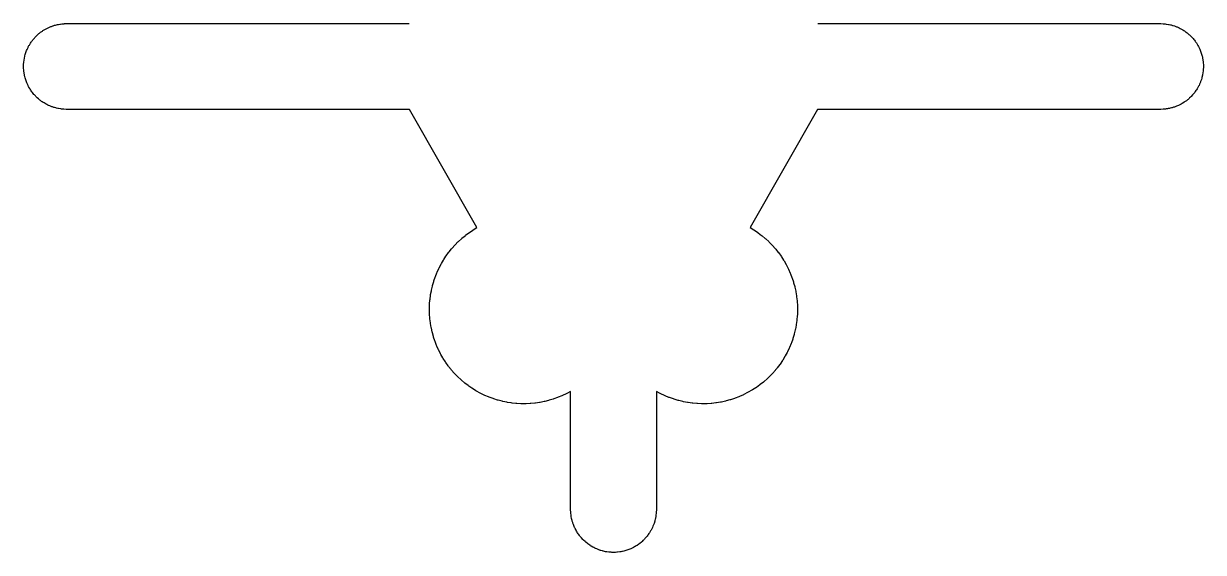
# Model space of a CAD drawing. Extents: x 0 to 200, y -100 to 0.
# Drawn here: x 125.64 to 166.91, y -67 to -48.5 of the extents above; entities that cross this region are included whole.
import ezdxf

# ---------------------------------------------------------------- set-up
doc = ezdxf.new("R2010")
doc.units = 0
doc.layers.add('BLACK', color=7, linetype='CONTINUOUS')

msp = doc.modelspace()

# ---------------------------------------------------------------- linework, layer by layer
at = {"layer": 'BLACK', "linetype": 'CONTINUOUS'}
for p, q in [((126.379911, -48.706873), (126.449725, -48.668448)), ((126.449725, -48.668448), (126.477012, -48.654502)), ((126.477012, -48.654502), (126.51858, -48.634842)), ((126.51858, -48.634842), (126.540993, -48.624907)), ((126.540993, -48.624907), (126.58631, -48.606136)), ((126.58631, -48.606136), (126.609184, -48.597312)), ((126.609184, -48.597312), (126.655367, -48.580788)), ((126.655367, -48.580788), (126.678647, -48.573097)), ((126.678647, -48.573097), (126.72265, -48.559749)), ((126.72265, -48.559749), (126.752234, -48.551757)), ((126.752234, -48.551757), (126.829767, -48.533344)), ((126.829767, -48.533344), (126.859785, -48.527182)), ((126.859785, -48.527182), (126.905091, -48.51932)), ((126.905091, -48.51932), (126.929342, -48.515723)), ((126.929342, -48.515723), (126.978024, -48.509719)), ((126.978024, -48.509719), (127.002423, -48.507316)), ((127.002423, -48.507316), (127.054598, -48.503467)), ((127.054598, -48.503467), (127.072558, -48.502467)), ((127.072558, -48.502467), (127.128732, -48.500353)), ((127.128732, -48.500353), (127.147517, -48.5)), ((127.147517, -48.5), (139.130614, -48.5)), ((153.417379, -48.5), (165.399064, -48.5)), ((165.399064, -48.5), (165.421656, -48.500511)), ((165.421656, -48.500511), (165.507779, -48.50441)), ((165.507779, -48.50441), (165.533775, -48.506268)), ((165.533775, -48.506268), (165.57833, -48.510622)), ((165.57833, -48.510622), (165.608493, -48.514501)), ((165.608493, -48.514501), (165.686588, -48.526969)), ((165.686588, -48.526969), (165.716458, -48.532676)), ((165.716458, -48.532676), (165.761, -48.542599)), ((165.761, -48.542599), (165.784612, -48.548467)), ((165.784612, -48.548467), (165.831553, -48.561353)), ((165.831553, -48.561353), (165.854852, -48.568364)), ((165.854852, -48.568364), (165.901109, -48.583521)), ((165.901109, -48.583521), (165.924039, -48.591658)), ((165.924039, -48.591658), (165.969503, -48.609049)), ((165.969503, -48.609049), (165.992009, -48.618293)), ((165.992009, -48.618293), (166.036573, -48.637878)), ((166.036573, -48.637878), (166.058602, -48.648206)), ((166.058602, -48.648206), (166.10216, -48.669938)), ((166.10216, -48.669938), (166.12366, -48.681327)), ((166.12366, -48.681327), (166.166107, -48.705154)), ((125.918866, -49.127014), (125.946259, -49.09008)), ((125.946259, -49.09008), (125.96526, -49.066038)), ((125.96526, -49.066038), (126.016566, -49.005062)), ((126.016566, -49.005062), (126.037006, -48.98223)), ((126.037006, -48.98223), (126.068713, -48.948927)), ((126.068713, -48.948927), (126.086049, -48.931591)), ((126.086049, -48.931591), (126.121574, -48.897769)), ((126.121574, -48.897769), (126.13974, -48.881305)), ((126.13974, -48.881305), (126.176881, -48.849266)), ((126.176881, -48.849266), (126.195833, -48.833713)), ((126.195833, -48.833713), (126.234502, -48.803535)), ((126.234502, -48.803535), (126.254194, -48.788931)), ((126.254194, -48.788931), (126.294297, -48.760687)), ((126.294297, -48.760687), (126.314681, -48.747066)), ((126.314681, -48.747066), (126.353531, -48.722466)), ((126.353531, -48.722466), (126.379911, -48.706873)), ((166.166107, -48.705154), (166.187027, -48.717576)), ((166.187027, -48.717576), (166.228264, -48.743442)), ((166.228264, -48.743442), (166.248554, -48.756868)), ((166.248554, -48.756868), (166.288483, -48.784711)), ((166.288483, -48.784711), (166.308095, -48.79911)), ((166.308095, -48.79911), (166.346621, -48.828864)), ((166.346621, -48.828864), (166.365508, -48.8442)), ((166.365508, -48.8442), (166.402539, -48.875795)), ((166.402539, -48.875795), (166.420658, -48.892033)), ((166.420658, -48.892033), (166.45389, -48.923308)), ((166.45389, -48.923308), (166.475391, -48.944814)), ((166.475391, -48.944814), (166.529577, -49.002418)), ((166.529577, -49.002418), (166.54973, -49.025193)), ((166.54973, -49.025193), (166.578916, -49.060273)), ((166.578916, -49.060273), (166.594017, -49.07935)), ((166.594017, -49.07935), (166.623291, -49.118241)), ((125.707655, -49.550367), (125.733579, -49.475012)), ((125.733579, -49.475012), (125.744432, -49.446354)), ((125.744432, -49.446354), (125.762029, -49.403871)), ((125.762029, -49.403871), (125.771964, -49.381458)), ((125.771964, -49.381458), (125.792936, -49.337117)), ((125.792936, -49.337117), (125.803959, -49.315218)), ((125.803959, -49.315218), (125.827081, -49.271959)), ((125.827081, -49.271959), (125.839165, -49.250628)), ((125.839165, -49.250628), (125.864382, -49.208556)), ((125.864382, -49.208556), (125.877498, -49.187843)), ((125.877498, -49.187843), (125.90475, -49.147059)), ((125.90475, -49.147059), (125.918866, -49.127014)), ((166.623291, -49.118241), (166.637445, -49.138031)), ((166.637445, -49.138031), (166.66479, -49.178302)), ((166.66479, -49.178302), (166.677964, -49.198757)), ((166.677964, -49.198757), (166.703315, -49.240312)), ((166.703315, -49.240312), (166.715477, -49.261384)), ((166.715477, -49.261384), (166.738776, -49.304124)), ((166.738776, -49.304124), (166.749897, -49.325764)), ((166.749897, -49.325764), (166.769761, -49.366847)), ((166.769761, -49.366847), (166.78216, -49.394616)), ((166.78216, -49.394616), (166.811032, -49.46496)), ((166.811032, -49.46496), (166.823646, -49.499202)), ((166.823646, -49.499202), (166.847306, -49.571466)), ((125.638582, -49.972783), (125.639604, -49.937585)), ((125.639604, -49.937585), (125.640747, -49.915335)), ((125.640747, -49.915335), (125.644438, -49.865301)), ((125.644438, -49.865301), (125.646841, -49.840902)), ((125.646841, -49.840902), (125.652845, -49.79222)), ((125.652845, -49.79222), (125.656442, -49.767969)), ((125.656442, -49.767969), (125.664828, -49.719641)), ((125.664828, -49.719641), (125.669611, -49.695595)), ((125.669611, -49.695595), (125.680358, -49.647736)), ((125.680358, -49.647736), (125.686315, -49.623954)), ((125.686315, -49.623954), (125.69858, -49.579637)), ((125.69858, -49.579637), (125.707655, -49.550367)), ((166.847306, -49.571466), (166.855884, -49.600642)), ((166.855884, -49.600642), (166.867418, -49.644794)), ((166.867418, -49.644794), (166.872992, -49.668477)), ((166.872992, -49.668477), (166.882988, -49.716118)), ((166.882988, -49.716118), (166.887402, -49.740044)), ((166.887402, -49.740044), (166.895065, -49.788115)), ((166.895065, -49.788115), (166.898309, -49.812228)), ((166.898309, -49.812228), (166.903623, -49.860614)), ((166.903623, -49.860614), (166.905689, -49.884857)), ((166.905689, -49.884857), (166.908764, -49.935493)), ((166.908764, -49.935493), (166.909582, -49.955706)), ((125.638405, -49.993011), (125.638582, -49.972783)), ((125.638968, -50.042123), (125.638405, -49.993011)), ((125.639854, -50.066671), (125.638968, -50.042123)), ((125.642798, -50.115142), (125.639854, -50.066671)), ((125.644864, -50.139385), (125.642798, -50.115142)), ((125.650178, -50.187771), (125.644864, -50.139385)), ((125.653422, -50.211884), (125.650178, -50.187771)), ((125.661085, -50.259955), (125.653422, -50.211884)), ((125.665499, -50.283881), (125.661085, -50.259955)), ((125.675495, -50.331522), (125.665499, -50.283881)), ((125.681069, -50.355205), (125.675495, -50.331522)), ((166.878021, -50.307354), (166.859608, -50.384887)), ((166.884183, -50.277336), (166.878021, -50.307354)), ((166.892045, -50.23203), (166.884183, -50.277336)), ((166.895642, -50.207779), (166.892045, -50.23203)), ((166.901646, -50.159097), (166.895642, -50.207779)), ((166.904049, -50.134698), (166.901646, -50.159097)), ((166.907682, -50.085453), (166.904049, -50.134698)), ((166.908868, -50.061623), (166.907682, -50.085453)), ((166.910172, -50.011219), (166.908868, -50.061623)), ((166.909582, -49.955706), (166.910238, -49.988235)), ((166.910238, -49.988235), (166.910172, -50.011219)), ((125.692603, -50.399357), (125.681069, -50.355205)), ((125.701181, -50.428533), (125.692603, -50.399357)), ((125.725789, -50.503691), (125.701181, -50.428533)), ((125.736127, -50.532291), (125.725789, -50.503691)), ((125.752939, -50.574715), (125.736127, -50.532291)), ((125.76245, -50.597109), (125.752939, -50.574715)), ((125.782566, -50.641436), (125.76245, -50.597109)), ((125.793157, -50.66334), (125.782566, -50.641436)), ((125.815408, -50.706635), (125.793157, -50.66334)), ((125.827053, -50.727997), (125.815408, -50.706635)), ((125.851385, -50.770157), (125.827053, -50.727997)), ((166.704492, -50.75721), (166.6889, -50.78359)), ((166.742917, -50.687396), (166.704492, -50.75721)), ((166.756863, -50.660109), (166.742917, -50.687396)), ((166.776523, -50.618541), (166.756863, -50.660109)), ((166.786458, -50.596128), (166.776523, -50.618541)), ((166.805229, -50.550811), (166.786458, -50.596128)), ((166.814053, -50.527937), (166.805229, -50.550811)), ((166.830577, -50.481754), (166.814053, -50.527937)), ((166.838268, -50.458474), (166.830577, -50.481754)), ((166.851616, -50.414471), (166.838268, -50.458474)), ((166.859608, -50.384887), (166.851616, -50.414471)), ((125.864057, -50.790927), (125.851385, -50.770157)), ((125.890413, -50.831852), (125.864057, -50.790927)), ((125.904081, -50.85198), (125.890413, -50.831852)), ((125.930628, -50.889098), (125.904081, -50.85198)), ((125.949065, -50.913283), (125.930628, -50.889098)), ((125.9989, -50.974689), (125.949065, -50.913283)), ((126.018774, -50.997707), (125.9989, -50.974689)), ((126.049634, -51.031325), (126.018774, -50.997707)), ((126.066519, -51.048842), (126.049634, -51.031325)), ((126.101144, -51.083056), (126.066519, -51.048842)), ((126.118862, -51.099731), (126.101144, -51.083056)), ((126.155112, -51.132218), (126.118862, -51.099731)), ((126.173621, -51.14801), (126.155112, -51.132218)), ((126.211411, -51.178694), (126.173621, -51.14801)), ((166.352654, -51.166286), (166.313985, -51.196464)), ((166.371606, -51.150733), (166.352654, -51.166286)), ((166.408747, -51.118694), (166.371606, -51.150733)), ((166.426913, -51.10223), (166.408747, -51.118694)), ((166.460216, -51.070523), (166.426913, -51.10223)), ((166.481752, -51.048721), (166.460216, -51.070523)), ((166.5339, -50.992585), (166.481752, -51.048721)), ((166.557917, -50.964742), (166.5339, -50.992585)), ((166.605795, -50.904921), (166.557917, -50.964742)), ((166.6242, -50.88042), (166.605795, -50.904921)), ((166.650678, -50.842824), (166.6242, -50.88042)), ((166.664299, -50.82244), (166.650678, -50.842824)), ((166.6889, -50.78359), (166.664299, -50.82244)), ((126.230666, -51.193565), (126.211411, -51.178694)), ((126.269905, -51.222373), (126.230666, -51.193565)), ((126.289862, -51.236289), (126.269905, -51.222373)), ((126.327918, -51.261472), (126.289862, -51.236289)), ((126.353779, -51.277474), (126.327918, -51.261472)), ((126.422265, -51.317021), (126.353779, -51.277474)), ((126.449051, -51.33142), (126.422265, -51.317021)), ((126.489885, -51.351793), (126.449051, -51.33142)), ((126.511914, -51.362121), (126.489885, -51.351793)), ((126.556478, -51.381706), (126.511914, -51.362121)), ((126.578984, -51.39095), (126.556478, -51.381706)), ((126.624448, -51.408341), (126.578984, -51.39095)), ((126.647378, -51.416478), (126.624448, -51.408341)), ((126.693635, -51.431635), (126.647378, -51.416478)), ((126.716934, -51.438646), (126.693635, -51.431635)), ((126.763875, -51.451532), (126.716934, -51.438646)), ((126.787487, -51.4574), (126.763875, -51.451532)), ((126.832029, -51.467323), (126.787487, -51.4574)), ((126.861899, -51.47303), (126.832029, -51.467323)), ((126.939994, -51.485498), (126.861899, -51.47303)), ((126.970157, -51.489377), (126.939994, -51.485498)), ((127.014712, -51.493731), (126.970157, -51.489377)), ((127.040708, -51.495589), (127.014712, -51.493731)), ((127.126831, -51.499488), (127.040708, -51.495589)), ((127.149423, -51.5), (127.126831, -51.499488)), ((139.131108, -51.5), (127.149423, -51.5)), ((139.136732, -51.50014), (139.131133, -51.5)), ((139.140461, -51.505414), (139.137562, -51.500622)), ((141.49652, -55.62938), (139.140474, -51.505436)), ((153.408507, -51.505435), (151.051963, -55.629389)), ((153.411419, -51.500622), (153.408519, -51.505413)), ((153.417848, -51.5), (153.412249, -51.50014)), ((165.399011, -51.5), (153.417873, -51.5)), ((165.421709, -51.499484), (165.399011, -51.5)), ((165.508483, -51.495536), (165.421709, -51.499484)), ((165.534745, -51.493647), (165.508483, -51.495536)), ((165.582656, -51.488928), (165.534745, -51.493647)), ((165.606988, -51.485927), (165.582656, -51.488928)), ((165.655508, -51.47873), (165.606988, -51.485927)), ((165.679664, -51.474538), (165.655508, -51.47873)), ((165.727772, -51.464969), (165.679664, -51.474538)), ((165.751693, -51.459597), (165.727772, -51.464969)), ((165.799273, -51.447679), (165.751693, -51.459597)), ((165.822902, -51.44114), (165.799273, -51.447679)), ((165.866905, -51.427792), (165.822902, -51.44114)), ((165.895943, -51.418001), (165.866905, -51.427792)), ((165.970639, -51.390236), (165.895943, -51.418001)), ((165.999022, -51.378683), (165.970639, -51.390236)), ((166.04106, -51.360048), (165.999022, -51.378683)), ((166.063223, -51.349566), (166.04106, -51.360048)), ((166.107036, -51.327513), (166.063223, -51.349566)), ((166.128658, -51.315955), (166.107036, -51.327513)), ((166.171336, -51.291779), (166.128658, -51.315955)), ((166.192365, -51.279174), (166.171336, -51.291779)), ((166.233806, -51.252933), (166.192365, -51.279174)), ((166.25419, -51.239312), (166.233806, -51.252933)), ((166.294293, -51.211068), (166.25419, -51.239312)), ((166.313985, -51.196464), (166.294293, -51.211068)), ((141.348504, -55.726937), (141.369485, -55.713518)), ((141.369485, -55.713518), (141.494279, -55.638019)), ((141.4943, -55.638006), (141.498626, -55.635239)), ((141.498968, -55.633922), (141.496533, -55.629402)), ((151.051951, -55.629411), (151.049516, -55.63393)), ((151.049857, -55.635247), (151.054181, -55.638015)), ((151.054202, -55.638028), (151.181063, -55.714846)), ((151.181063, -55.714846), (151.202371, -55.728499)), ((140.834485, -56.136284), (140.852391, -56.118973)), ((140.852391, -56.118973), (140.95517, -56.024456)), ((140.95517, -56.024456), (140.973917, -56.008059)), ((140.973917, -56.008059), (141.081279, -55.918783)), ((141.081279, -55.918783), (141.10082, -55.903341)), ((141.10082, -55.903341), (141.212499, -55.819528)), ((141.212499, -55.819528), (141.232786, -55.805079)), ((141.232786, -55.805079), (141.348504, -55.726937)), ((151.202371, -55.728499), (151.319857, -55.808042)), ((151.319857, -55.808042), (151.340447, -55.822757)), ((151.340447, -55.822757), (151.453753, -55.908148)), ((151.453753, -55.908148), (151.473571, -55.923887)), ((151.473571, -55.923887), (151.582407, -56.014908)), ((151.582407, -56.014908), (151.601403, -56.03163)), ((151.601403, -56.03163), (151.705489, -56.128046)), ((151.705489, -56.128046), (151.723613, -56.145709)), ((140.42589, -56.61885), (140.507903, -56.505842)), ((140.507903, -56.505842), (140.523029, -56.486056)), ((140.523029, -56.486056), (140.610573, -56.377276)), ((140.610573, -56.377276), (140.626667, -56.358268)), ((140.626667, -56.358268), (140.719524, -56.253988)), ((140.719524, -56.253988), (140.736545, -56.235806)), ((140.736545, -56.235806), (140.834485, -56.136284)), ((151.723613, -56.145709), (151.822682, -56.247273)), ((151.822682, -56.247273), (151.839888, -56.265831)), ((151.839888, -56.265831), (151.933686, -56.372283)), ((151.933686, -56.372283), (151.94993, -56.391689)), ((151.94993, -56.391689), (152.038216, -56.502755)), ((152.038216, -56.502755), (152.053457, -56.522959)), ((152.053457, -56.522959), (152.136003, -56.638354)), ((140.175796, -57.043917), (140.240049, -56.919948)), ((140.240049, -56.919948), (140.252058, -56.898128)), ((140.252058, -56.898128), (140.32241, -56.777516)), ((140.32241, -56.777516), (140.335492, -56.756321)), ((140.335492, -56.756321), (140.411769, -56.639366)), ((140.411769, -56.639366), (140.42589, -56.61885)), ((152.136003, -56.638354), (152.150201, -56.659303)), ((152.150201, -56.659303), (152.226797, -56.778731)), ((152.226797, -56.778731), (152.239916, -56.800373)), ((152.239916, -56.800373), (152.310365, -56.923527)), ((152.310365, -56.923527), (152.32237, -56.945806)), ((152.32237, -56.945806), (152.386491, -57.07237)), ((140.036908, -57.36935), (140.04553, -57.345984)), ((140.04553, -57.345984), (140.09712, -57.216234)), ((140.09712, -57.216234), (140.106896, -57.193326)), ((140.106896, -57.193326), (140.16489, -57.066308)), ((140.16489, -57.066308), (140.175796, -57.043917)), ((152.386491, -57.07237), (152.397353, -57.095228)), ((152.397353, -57.095228), (152.454981, -57.224877)), ((152.454981, -57.224877), (152.464671, -57.248256)), ((152.464671, -57.248256), (152.515659, -57.380658)), ((139.908059, -57.81962), (139.939735, -57.683629)), ((139.939735, -57.683629), (139.945988, -57.659521)), ((139.945988, -57.659521), (139.984402, -57.525278)), ((139.984402, -57.525278), (139.991849, -57.501512)), ((139.991849, -57.501512), (140.036908, -57.36935)), ((152.515659, -57.380658), (152.524153, -57.404497)), ((152.524153, -57.404497), (152.568369, -57.539312)), ((152.568369, -57.539312), (152.575644, -57.563551)), ((152.575644, -57.563551), (152.612975, -57.700432)), ((152.612975, -57.700432), (152.619013, -57.725008)), ((152.619013, -57.725008), (152.649364, -57.863604)), ((139.842717, -58.308455), (139.85377, -58.169262)), ((139.85377, -58.169262), (139.85636, -58.144491)), ((139.85636, -58.144491), (139.874337, -58.006022)), ((139.874337, -58.006022), (139.878158, -57.981411)), ((139.878158, -57.981411), (139.903016, -57.84401)), ((139.903016, -57.84401), (139.908059, -57.81962)), ((152.649364, -57.863604), (152.654149, -57.888455)), ((152.654149, -57.888455), (152.677441, -58.02841)), ((152.677441, -58.02841), (152.680962, -58.053472)), ((152.680962, -58.053472), (152.697135, -58.194427)), ((139.837153, -58.497801), (139.837264, -58.472895)), ((139.840015, -58.637403), (139.837153, -58.497801)), ((139.837264, -58.472895), (139.841365, -58.333325)), ((139.841365, -58.333325), (139.842717, -58.308455)), ((152.697135, -58.194427), (152.699382, -58.219635)), ((152.699382, -58.219635), (152.708395, -58.361228)), ((152.710877, -58.553691), (152.705519, -58.69547)), ((152.708395, -58.361228), (152.709362, -58.386517)), ((152.709362, -58.386517), (152.711192, -58.528386)), ((152.711192, -58.528386), (152.710877, -58.553691)), ((139.841146, -58.662283), (139.840015, -58.637403)), ((139.850962, -58.801569), (139.841146, -58.662283)), ((139.853332, -58.826362), (139.850962, -58.801569)), ((139.870079, -58.964985), (139.853332, -58.826362)), ((139.873682, -58.989629), (139.870079, -58.964985)), ((139.897318, -59.127245), (139.873682, -58.989629)), ((152.688518, -58.887196), (152.668844, -59.027706)), ((152.691391, -58.862053), (152.688518, -58.887196)), ((152.703923, -58.720727), (152.691391, -58.862053)), ((152.705519, -58.69547), (152.703923, -58.720727)), ((139.902145, -59.151679), (139.897318, -59.127245)), ((139.932611, -59.287946), (139.902145, -59.151679)), ((139.93865, -59.312109), (139.932611, -59.287946)), ((139.975871, -59.446688), (139.93865, -59.312109)), ((152.592097, -59.378946), (152.551373, -59.514856)), ((152.598745, -59.354527), (152.592097, -59.378946)), ((152.632533, -59.216729), (152.598745, -59.354527)), ((152.637935, -59.192005), (152.632533, -59.216729)), ((152.664701, -59.052672), (152.637935, -59.192005)), ((152.668844, -59.027706), (152.664701, -59.052672)), ((139.983106, -59.470519), (139.975871, -59.446688)), ((140.026989, -59.603076), (139.983106, -59.470519)), ((140.035404, -59.626517), (140.026989, -59.603076)), ((140.08584, -59.756721), (140.035404, -59.626517)), ((140.095412, -59.779714), (140.08584, -59.756721)), ((140.152276, -59.907242), (140.095412, -59.779714)), ((152.432593, -59.827293), (152.422324, -59.850423)), ((152.486858, -59.6962), (152.432593, -59.827293)), ((152.495942, -59.672579), (152.486858, -59.6962)), ((152.543497, -59.538906), (152.495942, -59.672579)), ((152.551373, -59.514856), (152.543497, -59.538906)), ((140.162983, -59.929729), (140.152276, -59.907242)), ((140.226132, -60.054264), (140.162983, -59.929729)), ((140.237946, -60.07619), (140.226132, -60.054264)), ((140.307225, -60.197422), (140.237946, -60.07619)), ((140.320118, -60.218732), (140.307225, -60.197422)), ((140.395353, -60.33636), (140.320118, -60.218732)), ((152.270257, -60.148083), (152.196767, -60.269447)), ((152.282813, -60.12611), (152.270257, -60.148083)), ((152.350062, -60.00118), (152.282813, -60.12611)), ((152.361489, -59.978599), (152.350062, -60.00118)), ((152.422324, -59.850423), (152.361489, -59.978599)), ((140.409292, -60.357001), (140.395353, -60.33636)), ((140.490298, -60.470732), (140.409292, -60.357001)), ((140.505248, -60.490652), (140.490298, -60.470732)), ((140.591822, -60.600205), (140.505248, -60.490652)), ((140.607747, -60.619355), (140.591822, -60.600205)), ((140.699674, -60.724456), (140.607747, -60.619355)), ((151.987727, -60.561956), (151.896706, -60.670792)), ((152.003465, -60.542138), (151.987727, -60.561956)), ((152.088857, -60.428832), (152.003465, -60.542138)), ((152.103571, -60.408242), (152.088857, -60.428832)), ((152.183114, -60.290756), (152.103571, -60.408242)), ((152.196767, -60.269447), (152.183114, -60.290756)), ((140.716533, -60.742788), (140.699674, -60.724456)), ((140.813585, -60.843176), (140.716533, -60.742788)), ((140.831337, -60.860646), (140.813585, -60.843176)), ((140.933272, -60.956071), (140.831337, -60.860646)), ((140.951873, -60.972634), (140.933272, -60.956071)), ((141.058438, -61.06286), (140.951873, -60.972634)), ((141.077842, -61.078475), (141.058438, -61.06286)), ((141.188772, -61.163276), (141.077842, -61.078475)), ((151.519925, -61.038316), (151.408859, -61.126601)), ((151.539331, -61.022071), (151.519925, -61.038316)), ((151.645783, -60.928273), (151.539331, -61.022071)), ((151.664341, -60.911067), (151.645783, -60.928273)), ((151.765905, -60.811998), (151.664341, -60.911067)), ((151.783568, -60.793874), (151.765905, -60.811998)), ((151.879984, -60.689788), (151.783568, -60.793874)), ((151.896706, -60.670792), (151.879984, -60.689788)), ((141.208929, -61.177905), (141.188772, -61.163276)), ((141.323949, -61.257072), (141.208929, -61.177905)), ((141.34481, -61.270677), (141.323949, -61.257072)), ((141.463633, -61.344012), (141.34481, -61.270677)), ((141.485147, -61.35656), (141.463633, -61.344012)), ((141.607477, -61.423882), (141.485147, -61.35656)), ((141.62959, -61.435342), (141.607477, -61.423882)), ((141.755124, -61.496482), (141.62959, -61.435342)), ((144.618144, -61.44855), (144.492074, -61.508578)), ((144.640357, -61.437285), (144.618144, -61.44855)), ((144.768833, -61.368054), (144.640357, -61.437285)), ((144.772685, -61.366099), (144.768855, -61.368043)), ((144.774243, -61.37126), (144.774138, -61.366966)), ((144.774216, -65.487635), (144.774244, -61.371285)), ((147.774359, -61.371347), (147.774329, -65.487708)), ((147.774465, -61.367028), (147.774359, -61.371323)), ((147.779748, -61.368103), (147.775916, -61.366161)), ((147.910435, -61.438451), (147.779769, -61.368115)), ((147.933015, -61.449878), (147.910435, -61.438451)), ((148.061191, -61.510713), (147.933015, -61.449878)), ((150.816387, -61.485739), (150.686737, -61.543367)), ((150.839245, -61.474877), (150.816387, -61.485739)), ((150.965809, -61.410756), (150.839245, -61.474877)), ((150.988087, -61.398751), (150.965809, -61.410756)), ((151.111242, -61.328301), (150.988087, -61.398751)), ((151.132883, -61.315183), (151.111242, -61.328301)), ((151.252311, -61.238587), (151.132883, -61.315183)), ((151.273261, -61.224389), (151.252311, -61.238587)), ((151.388656, -61.141842), (151.273261, -61.224389)), ((151.408859, -61.126601), (151.388656, -61.141842)), ((141.77778, -61.506826), (141.755124, -61.496482)), ((141.906206, -61.561632), (141.77778, -61.506826)), ((141.929349, -61.570834), (141.906206, -61.561632)), ((142.060347, -61.61917), (141.929349, -61.570834)), ((142.083921, -61.627207), (142.060347, -61.61917)), ((142.217165, -61.668954), (142.083921, -61.627207)), ((142.24111, -61.675805), (142.217165, -61.668954)), ((142.37627, -61.710858), (142.24111, -61.675805)), ((142.400527, -61.716508), (142.37627, -61.710858)), ((142.537266, -61.74478), (142.400527, -61.716508)), ((142.561774, -61.749214), (142.537266, -61.74478)), ((142.699752, -61.770635), (142.561774, -61.749214)), ((142.724451, -61.773841), (142.699752, -61.770635)), ((142.863325, -61.788358), (142.724451, -61.773841)), ((142.888153, -61.790329), (142.863325, -61.788358)), ((143.027579, -61.797905), (142.888153, -61.790329)), ((143.052474, -61.798636), (143.027579, -61.797905)), ((143.192104, -61.799253), (143.052474, -61.798636)), ((143.217005, -61.798742), (143.192104, -61.799253)), ((143.356492, -61.792398), (143.217005, -61.798742)), ((143.381336, -61.790647), (143.356492, -61.792398)), ((143.520333, -61.777358), (143.381336, -61.790647)), ((143.54506, -61.77437), (143.520333, -61.777358)), ((143.683222, -61.75417), (143.54506, -61.77437)), ((143.707768, -61.749953), (143.683222, -61.75417)), ((143.844752, -61.722891), (143.707768, -61.749953)), ((143.869057, -61.717456), (143.844752, -61.722891)), ((144.004522, -61.683599), (143.869057, -61.717456)), ((144.028526, -61.676959), (144.004522, -61.683599)), ((144.162134, -61.636392), (144.028526, -61.676959)), ((144.185778, -61.628564), (144.162134, -61.636392)), ((144.317198, -61.581387), (144.185778, -61.628564)), ((144.340423, -61.57239), (144.317198, -61.581387)), ((144.469327, -61.518721), (144.340423, -61.57239)), ((144.492074, -61.508578), (144.469327, -61.518721)), ((148.084322, -61.520981), (148.061191, -61.510713)), ((148.215415, -61.575246), (148.084322, -61.520981)), ((148.239035, -61.58433), (148.215415, -61.575246)), ((148.372709, -61.631885), (148.239035, -61.58433)), ((148.396759, -61.639761), (148.372709, -61.631885)), ((148.532669, -61.680485), (148.396759, -61.639761)), ((148.557088, -61.687133), (148.532669, -61.680485)), ((148.694886, -61.720921), (148.557088, -61.687133)), ((148.71961, -61.726323), (148.694886, -61.720921)), ((148.858943, -61.753088), (148.71961, -61.726323)), ((148.883909, -61.757231), (148.858943, -61.753088)), ((149.024419, -61.776905), (148.883909, -61.757231)), ((149.049562, -61.779779), (149.024419, -61.776905)), ((149.190888, -61.79231), (149.049562, -61.779779)), ((149.216145, -61.793906), (149.190888, -61.79231)), ((149.357924, -61.799264), (149.216145, -61.793906)), ((149.383229, -61.799579), (149.357924, -61.799264)), ((149.525098, -61.797749), (149.383229, -61.799579)), ((149.550387, -61.796782), (149.525098, -61.797749)), ((149.69198, -61.787768), (149.550387, -61.796782)), ((149.717188, -61.785521), (149.69198, -61.787768)), ((149.858143, -61.769348), (149.717188, -61.785521)), ((149.883204, -61.765827), (149.858143, -61.769348)), ((150.02316, -61.742536), (149.883204, -61.765827)), ((150.048011, -61.73775), (150.02316, -61.742536)), ((150.186607, -61.7074), (150.048011, -61.73775)), ((150.211183, -61.701361), (150.186607, -61.7074)), ((150.348064, -61.66403), (150.211183, -61.701361)), ((150.372303, -61.656755), (150.348064, -61.66403)), ((150.507117, -61.612539), (150.372303, -61.656755)), ((150.530957, -61.604045), (150.507117, -61.612539)), ((150.663359, -61.553057), (150.530957, -61.604045)), ((150.686737, -61.543367), (150.663359, -61.553057)), ((144.774732, -65.510333), (144.774216, -65.487635)), ((144.778539, -65.594043), (144.774732, -65.510333)), ((144.781066, -65.626401), (144.778539, -65.594043)), ((147.770056, -65.593384), (147.767569, -65.625431)), ((147.773818, -65.510301), (147.770056, -65.593384)), ((147.774329, -65.487708), (147.773818, -65.510301)), ((144.789412, -65.701663), (144.781066, -65.626401)), ((144.791774, -65.71989), (144.789412, -65.701663)), ((144.794805, -65.738017), (144.791774, -65.71989)), ((144.808831, -65.813353), (144.794805, -65.738017)), ((144.815361, -65.843294), (144.808831, -65.813353)), ((144.826534, -65.887899), (144.815361, -65.843294)), ((144.833073, -65.911528), (144.826534, -65.887899)), ((144.847311, -65.958467), (144.833073, -65.911528)), ((144.855001, -65.981746), (144.847311, -65.958467)), ((144.870492, -66.025042), (144.855001, -65.981746)), ((144.881696, -66.053564), (144.870492, -66.025042)), ((147.681578, -66.015532), (147.665273, -66.058154)), ((147.691574, -65.98681), (147.681578, -66.015532)), ((147.715283, -65.911363), (147.691574, -65.98681)), ((147.723512, -65.882086), (147.715283, -65.911363)), ((147.733784, -65.840753), (147.723512, -65.882086)), ((147.740217, -65.811029), (147.733784, -65.840753)), ((147.754031, -65.736255), (147.740217, -65.811029)), ((147.759346, -65.700153), (147.754031, -65.736255)), ((147.767569, -65.625431), (147.759346, -65.700153)), ((144.911888, -66.123997), (144.881696, -66.053564)), ((144.919439, -66.140753), (144.911888, -66.123997)), ((144.927601, -66.15722), (144.919439, -66.140753)), ((144.962892, -66.225241), (144.927601, -66.15722)), ((144.977833, -66.251996), (144.962892, -66.225241)), ((145.001473, -66.291438), (144.977833, -66.251996)), ((145.014589, -66.312151), (145.001473, -66.291438)), ((145.04184, -66.352935), (145.014589, -66.312151)), ((145.055957, -66.37298), (145.04184, -66.352935)), ((145.085176, -66.412378), (145.055957, -66.37298)), ((145.10026, -66.431706), (145.085176, -66.412378)), ((145.129431, -66.467252), (145.10026, -66.431706)), ((147.447311, -66.432864), (147.427997, -66.456355)), ((147.475205, -66.396748), (147.447311, -66.432864)), ((147.489604, -66.377135), (147.475205, -66.396748)), ((147.515707, -66.339703), (147.489604, -66.377135)), ((147.532335, -66.31424), (147.515707, -66.339703)), ((147.571953, -66.249337), (147.532335, -66.31424)), ((147.589816, -66.217516), (147.571953, -66.249337)), ((147.62459, -66.149894), (147.589816, -66.217516)), ((147.637668, -66.122438), (147.62459, -66.149894)), ((147.656029, -66.08066), (147.637668, -66.122438)), ((147.665273, -66.058154), (147.656029, -66.08066)), ((145.149589, -66.490332), (145.129431, -66.467252)), ((145.201744, -66.546476), (145.149589, -66.490332)), ((145.214498, -66.55971), (145.201744, -66.546476)), ((145.227731, -66.572464), (145.214498, -66.55971)), ((145.281634, -66.622537), (145.227731, -66.572464)), ((145.295327, -66.634796), (145.281634, -66.622537)), ((145.309463, -66.646543), (145.295327, -66.634796)), ((145.366903, -66.692515), (145.309463, -66.646543)), ((145.381461, -66.703733), (145.366903, -66.692515)), ((145.396422, -66.714408), (145.381461, -66.703733)), ((145.457088, -66.75603), (145.396422, -66.714408)), ((145.472432, -66.766147), (145.457088, -66.75603)), ((145.488138, -66.775692), (145.472432, -66.766147)), ((145.554345, -66.814279), (145.488138, -66.775692)), ((145.581282, -66.82889), (145.554345, -66.814279)), ((145.622355, -66.849565), (145.581282, -66.82889)), ((145.644518, -66.860047), (145.622355, -66.849565)), ((145.686557, -66.878682), (145.644518, -66.860047)), ((146.945717, -66.839703), (146.876861, -66.871966)), ((146.97285, -66.825967), (146.945717, -66.839703)), ((147.012918, -66.804126), (146.97285, -66.825967)), ((147.033991, -66.791965), (147.012918, -66.804126)), ((147.072948, -66.768199), (147.033991, -66.791965)), ((147.098416, -66.751578), (147.072948, -66.768199)), ((147.160799, -66.708099), (147.098416, -66.751578)), ((147.189955, -66.686155), (147.160799, -66.708099)), ((147.248998, -66.638238), (147.189955, -66.686155)), ((147.272017, -66.618364), (147.248998, -66.638238)), ((147.305635, -66.587505), (147.272017, -66.618364)), ((147.323153, -66.57062), (147.305635, -66.587505)), ((147.355229, -66.53816), (147.323153, -66.57062)), ((147.375936, -66.515888), (147.355229, -66.53816)), ((147.427997, -66.456355), (147.375936, -66.515888)), ((145.71494, -66.890235), (145.686557, -66.878682)), ((145.786768, -66.916935), (145.71494, -66.890235)), ((145.804111, -66.92302), (145.786768, -66.916935)), ((145.821666, -66.928463), (145.804111, -66.92302)), ((145.892326, -66.948954), (145.821666, -66.928463)), ((145.910069, -66.953748), (145.892326, -66.948954)), ((145.927977, -66.957884), (145.910069, -66.953748)), ((145.999953, -66.973122), (145.927977, -66.957884)), ((146.018001, -66.976597), (145.999953, -66.973122)), ((146.036164, -66.979405), (146.018001, -66.976597)), ((146.112097, -66.989718), (146.036164, -66.979405)), ((146.142575, -66.992909), (146.112097, -66.989718)), ((146.188758, -66.996316), (146.142575, -66.992909)), ((146.212596, -66.997502), (146.188758, -66.996316)), ((146.263057, -66.998807), (146.212596, -66.997502)), ((146.28602, -66.998872), (146.263057, -66.998807)), ((146.318582, -66.998217), (146.28602, -66.998872)), ((146.338796, -66.9974), (146.318582, -66.998217)), ((146.386395, -66.99451), (146.338796, -66.9974)), ((146.41668, -66.991744), (146.386395, -66.99451)), ((146.495182, -66.982157), (146.41668, -66.991744)), ((146.525243, -66.977553), (146.495182, -66.982157)), ((146.57012, -66.969274), (146.525243, -66.977553)), ((146.593932, -66.964279), (146.57012, -66.969274)), ((146.638353, -66.953825), (146.593932, -66.964279)), ((146.66773, -66.94596), (146.638353, -66.953825)), ((146.74055, -66.924069), (146.66773, -66.94596)), ((146.77509, -66.912293), (146.74055, -66.924069)), ((146.843273, -66.886231), (146.77509, -66.912293)), ((146.876861, -66.871966), (146.843273, -66.886231))]:
    msp.add_line(p, q, dxfattribs=at)

doc.saveas('drawing.dxf')
